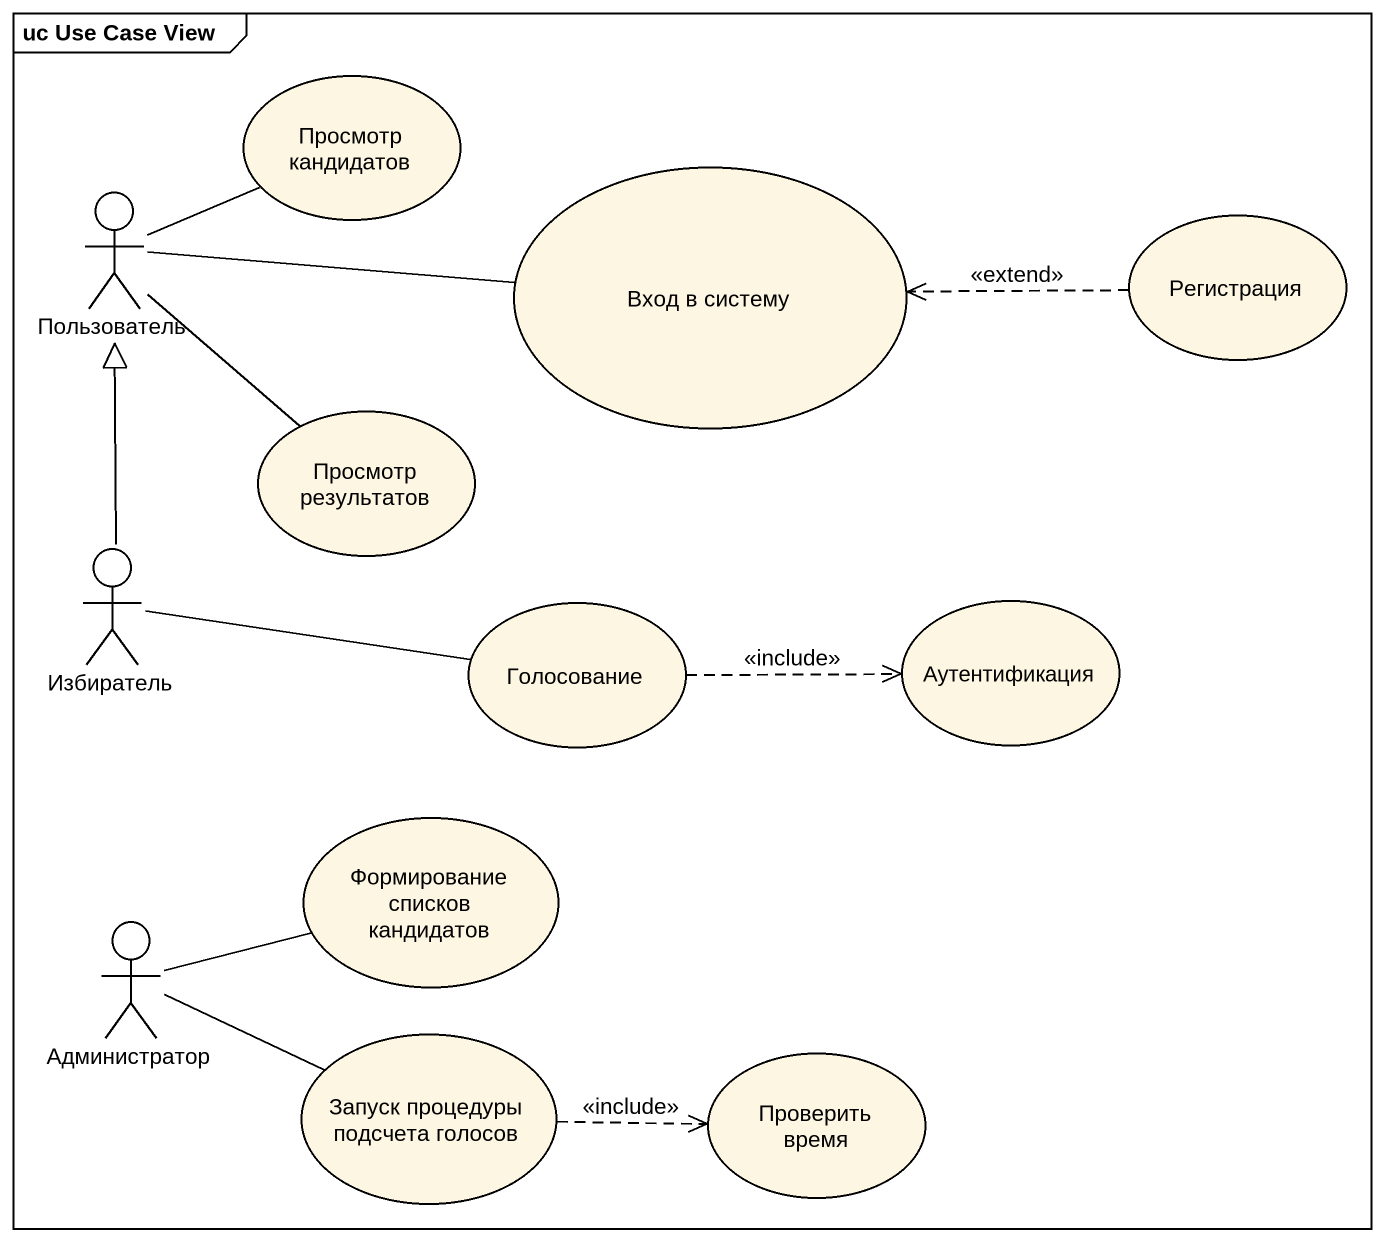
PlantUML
@startuml
mainframe uc Use Case View
usecase "Просмотр кандидатов" as Просмотр_кандидатов
usecase "Вход в систему" as Вход_в_систему
actor Пользователь
usecase Регистрация
usecase "Просмотр результатов" as Просмотр_результатов
actor Избиратель
usecase Голосование
usecase Аутентификация
usecase "Формирование списков кандидатов" as Формирование_списков
actor Администратор
usecase "Запуск процедуры подсчета голосов" as Запуск_процедуры_подсчета
usecase "Проверить время" as Проверить_время
Пользователь -right- Просмотр_кандидатов
Пользователь -right- Вход_в_систему
Пользователь -- Просмотр_результатов
Регистрация .left.> Вход_в_систему : <<extend>>
Избиратель -up-|> Пользователь
Избиратель -right- Голосование
Голосование .right.> Аутентификация : <<include>>
Администратор -right- Формирование_списков
Администратор -right- Запуск_процедуры_подсчета
Запуск_процедуры_подсчета .right.> Проверить_время : <<include>>
@enduml
